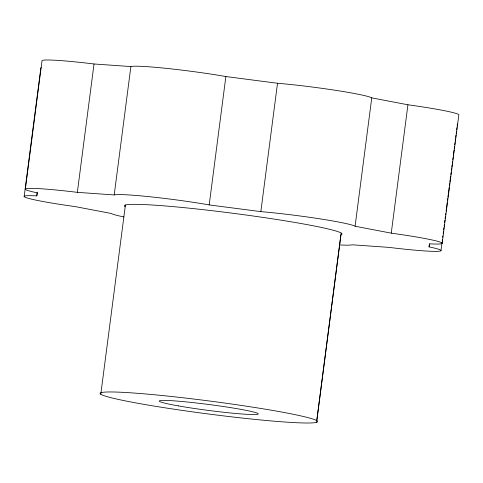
<?xml version="1.0" encoding="UTF-8"?>
<svg xmlns="http://www.w3.org/2000/svg" width="483" height="483" viewBox="0 0 483 483"><rect width="100%" height="100%" fill="white"/><g stroke="black" fill="none" stroke-linecap="round" stroke-linejoin="round"><path stroke-width="0.72" d="M24.15 196.581L40.82 68.212A59.512 3.532 7.4 0 1 41.381 67.662M25.37 188.968L42.039 60.598A59.512 3.532 7.4 0 1 94.022 63.979L130.881 66.569A59.512 3.532 7.4 0 1 167.275 68.465A59.512 3.532 7.4 0 1 225.869 76.549L277.514 83.263A59.512 3.532 7.4 0 1 336.246 90.424A59.512 3.532 7.4 0 1 371.753 97.874L407.93 104.781A59.512 3.532 7.4 0 1 458.85 114.779L442.18 243.148M123.896 216.933A59.512 3.532 7.4 0 1 111.247 213.48L75.07 206.579A59.512 3.532 7.4 0 1 28.4 198.344A59.512 3.532 7.4 0 1 36.774 195.893L37.257 192.162M36.774 195.893L37.263 192.844A59.512 3.532 7.4 0 1 29.994 188.358A59.512 3.532 7.4 0 1 77.346 192.349L94.022 63.979M77.346 192.349L114.211 194.939L130.881 66.569M100.784 394.297L125.417 205.003M340.195 244.953A59.512 3.532 7.4 0 0 352.119 244.79L388.978 247.381A59.512 3.532 7.4 0 0 436.33 251.365A59.512 3.532 7.4 0 0 429.067 246.885L429.55 243.837A59.512 3.532 7.4 0 0 437.93 241.385A59.512 3.532 7.4 0 0 391.254 233.15L355.083 226.243A59.512 3.532 7.4 0 0 319.577 218.793A59.512 3.532 7.4 0 0 260.838 211.632L209.193 204.919L225.869 76.549M260.838 211.632L277.514 83.263M316.54 422.341A109.726 6.508 7.4 0 0 168.108 396.132A109.726 6.508 7.4 0 0 141.742 403.969A109.726 6.508 7.4 0 0 316.54 422.341L340.907 234.726A109.726 6.508 7.4 0 0 234.195 213.438A109.726 6.508 7.4 0 0 125.151 206.682M316.812 420.663L341.179 233.048M355.083 226.243L371.753 97.874M391.254 233.15L407.93 104.781M429.067 246.885L429.453 243.903M440.961 250.762L442.03 242.551M442.223 241.059L442.416 239.562M442.706 237.322L442.899 235.831M443.189 233.591L443.479 231.357M443.672 229.86L443.968 227.62M444.161 226.129L444.354 224.637M444.644 222.397L444.934 220.157M445.127 218.666L445.417 216.426M445.616 214.935L445.809 213.444M446.099 211.204L446.292 209.713M446.485 208.215L447.264 202.244M447.457 200.753L447.747 198.513M447.94 197.022L449.202 187.319M449.395 185.828L449.685 183.588M449.878 182.097L450.651 176.126M450.85 174.635L451.14 172.395M451.333 170.904L451.623 168.664M451.816 167.172L452.106 164.932M452.299 163.435L452.595 161.201M452.788 159.704L453.078 157.464M453.271 155.973L454.044 150.002M454.237 148.51L454.533 146.271M454.726 144.779L455.016 142.539M455.209 141.048L455.499 138.808M455.692 137.317L455.982 135.077M456.181 133.586L456.471 131.346M456.664 129.855L456.954 127.615M457.147 126.123L457.437 123.883M114.211 194.939A59.512 3.532 7.4 0 1 150.605 196.835A59.512 3.532 7.4 0 1 209.193 204.919M178.318 405.889A49.876 2.958 7.4 0 0 257.771 414.239A49.876 2.958 7.4 0 0 190.302 402.321A49.876 2.958 7.4 0 0 178.318 405.889"/></g></svg>
